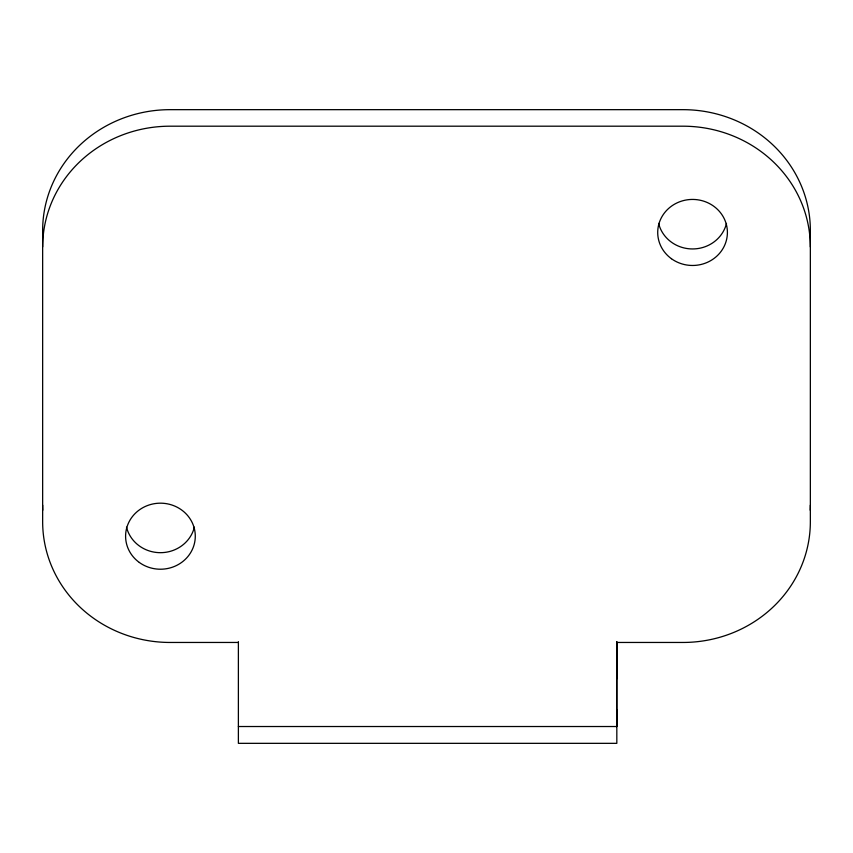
<?xml version="1.0" encoding="UTF-8"?>
<svg xmlns="http://www.w3.org/2000/svg" width="853" height="853" viewBox="0 0 853 853"><rect width="100%" height="100%" fill="white"/><g stroke="black" fill="none" stroke-linecap="round" stroke-linejoin="round"><path stroke-width="1.28" d="M238.382 726.521L616.719 726.521L616.826 709.995M238.382 642.458L170.067 642.458A127.417 120.763 0 0 1 42.65 521.695L42.65 230.427A127.417 120.763 0 0 1 170.067 109.664L682.933 109.664A127.417 120.763 0 0 1 810.35 230.427L810.35 521.695A127.417 120.763 0 0 1 682.933 642.458L616.719 642.458L616.719 726.521M616.804 641.904L616.826 678.764M616.826 641.755L616.826 743.336L238.382 743.336L238.382 641.691M726.489 223.433A34.845 33.022 0 0 1 692.561 248.948A34.845 33.022 0 0 1 658.623 223.433M194.377 527.165A34.845 33.022 0 0 1 160.439 552.68A34.845 33.022 0 0 1 126.511 527.165M810.35 246.954A127.417 120.763 0 0 0 682.933 126.191L170.067 126.191A127.417 120.763 0 0 0 42.65 246.954M810.35 505.157A127.417 120.763 0 0 1 810.243 510.211M42.757 510.211A127.417 120.763 0 0 1 42.65 505.157M671.45 258.726A34.845 33.022 0 0 0 727.119 236.654A34.845 33.022 0 0 0 679.105 201.99A34.845 33.022 0 0 0 671.45 258.726M139.327 562.468A34.845 33.022 0 0 0 195.006 540.386A34.845 33.022 0 0 0 146.993 505.733A34.845 33.022 0 0 0 139.327 562.468"/></g></svg>
